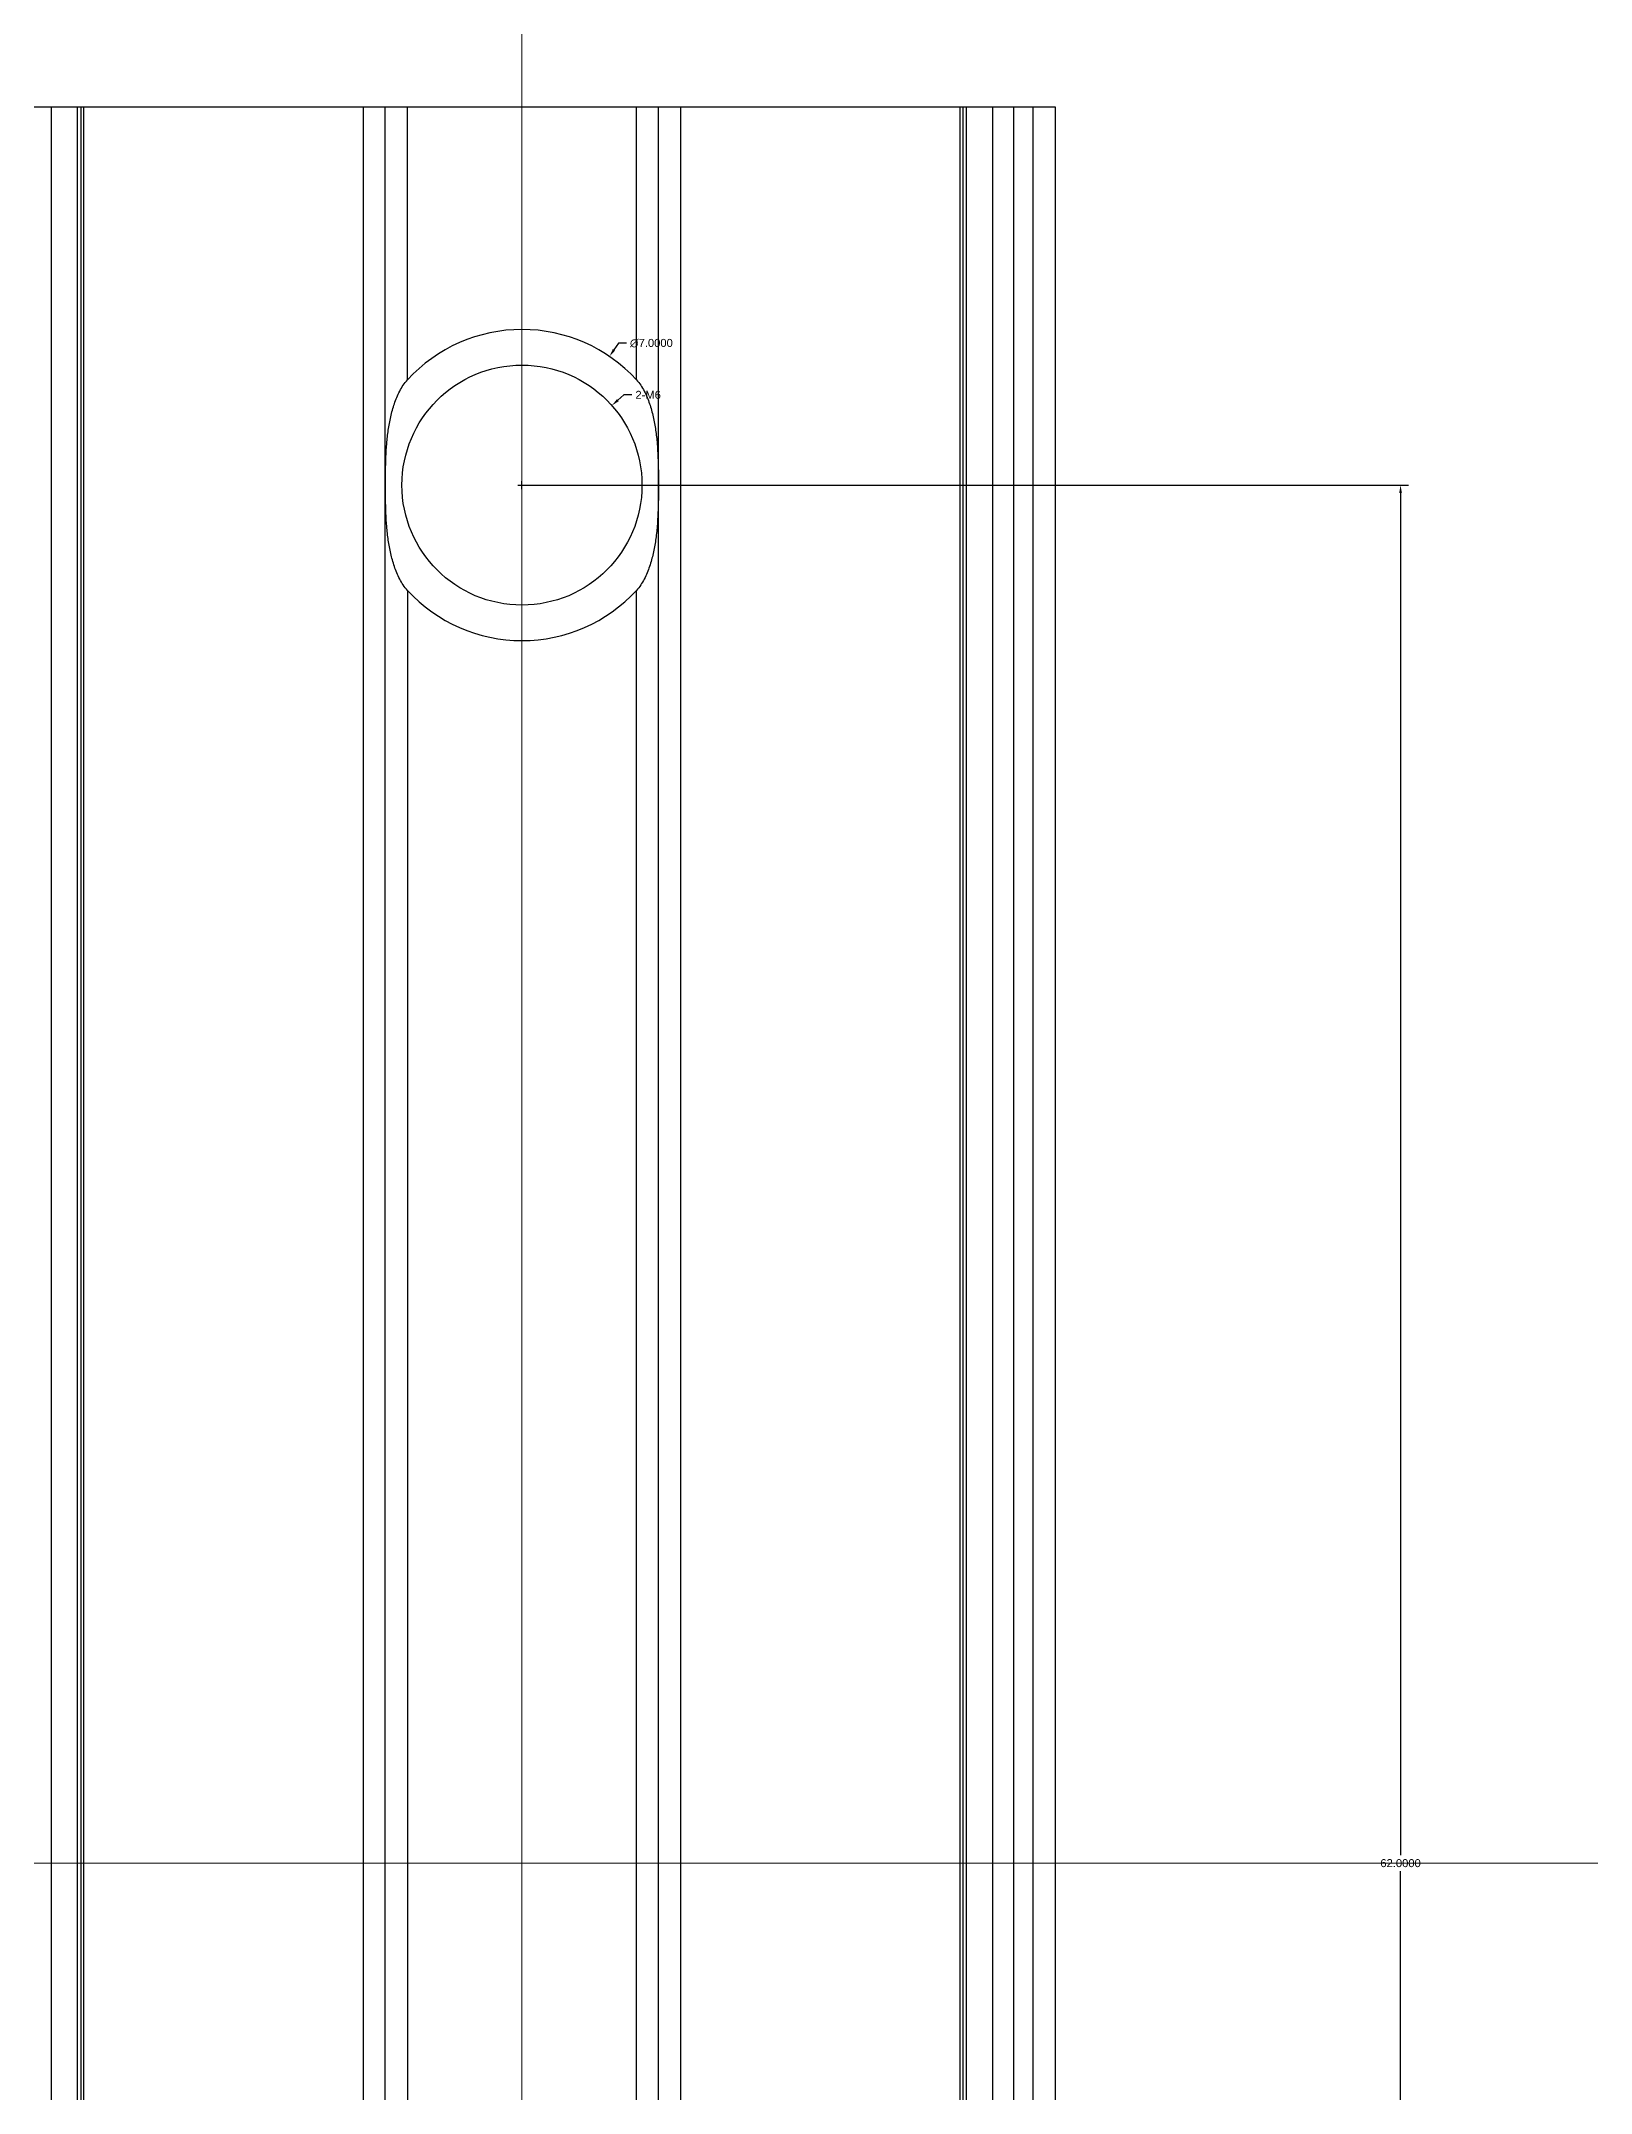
# Model space of a CAD drawing. Header units: millimetres. Extents: x 1927 to 14264, y 1863 to 5555.
# Drawn here: x 7393.43 to 7428.3, y 2033.96 to 2080.12 of the extents above; entities that cross this region are included whole.
import ezdxf

# ---------------------------------------------------------------- set-up
doc = ezdxf.new("R2010")
doc.units = ezdxf.units.MM
doc.styles.get("Standard").update_dxf_attribs({"font": 'arial.ttf'})
doc.dimstyles.get("Standard").update_dxf_attribs({"dimtxt": 0.18, "dimasz": 0.18, "dimexe": 0.18, "dimexo": 0.0625, "dimgap": 0.09, "dimtad": 0, "dimtih": 1, "dimtoh": 1, "dimdec": 4, "dimzin": 0, "dimdsep": 46, "dimtxsty": 'Standard', "dimcen": 0.09, "dimadec": 0, "dimazin": 0, "dimtfac": 1, "dimtdec": 4, "dimtofl": 0, "dimtmove": 0, "dimatfit": 3, "dimfxl": 1, "dimtolj": 1, "dimtzin": 0, "dimarcsym": 0})

# ---------------------------------------------------------------- blocks, each defined once
blk = doc.blocks.new('*D356')
at = {"color": 0, "lineweight": -2, "transparency": 16777216}
for p, q in [((7406.54, 2072.156), (7406.405, 2072.036)), ((7406.72, 2072.156), (7406.54, 2072.156)), ((7404.249, 2070.037), (7404.249, 2070.217)), ((7404.159, 2070.127), (7404.339, 2070.127))]:
    blk.add_line(p, q, dxfattribs=at)
at = {"color": 0, "transparency": 16777216}
blk.add_solid([(7406.385, 2072.059), (7406.425, 2072.014), (7406.27, 2071.917)], dxfattribs=at)
at = {"layer": 'Defpoints', "color": 0, "transparency": 16777216}
for p in [(7406.27, 2071.917), (7402.227, 2068.337)]:
    blk.add_point(p, dxfattribs=at)
at = {"color": 0, "lineweight": 5, "transparency": 16777216, "insert": (7407.087, 2072.156), "char_height": 0.18, "attachment_point": 5}
blk.add_mtext('\\A1;2-M6', dxfattribs=at)
blk = doc.blocks.new('*D358')
at = {"color": 0, "lineweight": -2, "transparency": 16777216}
for p, q in [((7404.311, 2070.127), (7424.193, 2070.127)), ((7424.013, 2069.947), (7424.013, 2039.309)), ((7424.013, 2008.307), (7424.013, 2038.945)), ((7404.311, 2008.127), (7424.193, 2008.127))]:
    blk.add_line(p, q, dxfattribs=at)
at = {"color": 0, "transparency": 16777216}
for points in [[(7423.983, 2069.947), (7424.043, 2069.947), (7424.013, 2070.127)], [(7423.983, 2008.307), (7424.043, 2008.307), (7424.013, 2008.127)]]:
    blk.add_solid(points, dxfattribs=at)
at = {"layer": 'Defpoints', "color": 0, "transparency": 16777216}
for p in [(7404.249, 2070.127), (7424.013, 2070.127), (7404.249, 2008.127)]:
    blk.add_point(p, dxfattribs=at)
at = {"color": 0, "lineweight": 5, "transparency": 16777216, "insert": (7424.013, 2039.127), "char_height": 0.18, "attachment_point": 5}
blk.add_mtext('\\A1;62.0000', dxfattribs=at)
blk = doc.blocks.new('*D425')
at = {"color": 0, "lineweight": -2, "transparency": 16777216}
for p, q in [((7406.419, 2073.319), (7406.318, 2073.17)), ((7406.599, 2073.319), (7406.419, 2073.319)), ((7404.249, 2070.037), (7404.249, 2070.217)), ((7404.159, 2070.127), (7404.339, 2070.127))]:
    blk.add_line(p, q, dxfattribs=at)
at = {"color": 0, "transparency": 16777216}
blk.add_solid([(7406.293, 2073.187), (7406.343, 2073.153), (7406.217, 2073.021)], dxfattribs=at)
at = {"layer": 'Defpoints', "color": 0, "transparency": 16777216}
for p in [(7406.217, 2073.021), (7402.28, 2067.233)]:
    blk.add_point(p, dxfattribs=at)
at = {"color": 0, "lineweight": 5, "transparency": 16777216, "insert": (7407.16, 2073.319), "char_height": 0.18, "attachment_point": 5}
blk.add_mtext('\\A1;∅7.0000', dxfattribs=at)

msp = doc.modelspace()

# ---------------------------------------------------------------- linework, layer by layer
at = {"color": 1, "lineweight": 5}
for p, q in [((7404.24855, 1949.78677), (7404.24855, 2089.11288)), ((7308.20956, 2039.12717), (7474.02819, 2039.12717))]:
    msp.add_line(p, q, dxfattribs=at)
at = {"color": 7, "linetype": 'Continuous'}
for p, q in [((7416.24855, 2078.62717), (7369.24855, 2078.62717)), ((7393.66574, 1999.62717), (7393.66574, 2078.62717)), ((7394.24855, 1999.62717), (7394.24855, 2078.62717)), ((7394.32855, 2078.62717), (7394.32855, 1999.62717)), ((7394.39036, 1999.62717), (7394.39036, 2078.62717)), ((7400.67355, 2078.62717), (7400.67355, 1999.62717)), ((7401.17355, 1999.62717), (7401.17355, 2078.62717)), ((7401.67355, 2072.49769), (7401.67355, 2078.62717)), ((7406.82355, 2072.49769), (7406.82355, 2078.62717)), ((7407.32355, 1999.62717), (7407.32355, 2078.62717)), ((7407.82355, 1999.62717), (7407.82355, 2078.62717)), ((7414.10674, 1999.62717), (7414.10674, 2078.62717)), ((7414.16855, 2078.62717), (7414.16855, 1999.62717)), ((7414.24855, 1999.62717), (7414.24855, 2078.62717)), ((7414.83136, 2078.62717), (7414.83136, 1999.62717)), ((7415.30329, 2078.62717), (7415.30329, 1999.62717)), ((7415.74855, 1999.62717), (7415.74855, 2078.62717)), ((7416.24855, 1999.62717), (7416.24855, 2078.62717)), ((7401.67355, 2067.75665), (7401.67355, 2010.49769)), ((7406.82355, 2010.49769), (7406.82355, 2067.75665))]:
    msp.add_line(p, q, dxfattribs=at)
msp.add_circle((7404.24855, 2070.12717), 2.7, dxfattribs=at)
for start, end in [(42.632393, 137.367607), (222.632393, 317.367607)]:
    msp.add_arc((7404.24855, 2070.12717), 3.5, start, end, dxfattribs=at)
for points, knots in [([(7401.17848, 2070.12725), (7401.17848, 2070.23182), (7401.17968, 2070.44026), (7401.18712, 2070.75149), (7401.2048, 2071.05976), (7401.23793, 2071.36449), (7401.29188, 2071.66501), (7401.35937, 2071.91057), (7401.43131, 2072.10162), (7401.49634, 2072.24169), (7401.57473, 2072.37616), (7401.63817, 2072.45926), (7401.67355, 2072.49769)], [0, 0, 0, 0, 0.12709195, 0.25331814, 0.37832241, 0.50226591, 0.62561863, 0.74905611, 0.81111149, 0.87355214, 0.93651169, 1, 1, 1, 1]), ([(7406.82355, 2072.49769), (7406.85893, 2072.45925), (7406.92237, 2072.37615), (7407.00077, 2072.24167), (7407.06579, 2072.10159), (7407.13774, 2071.91054), (7407.20522, 2071.66496), (7407.25917, 2071.36442), (7407.2923, 2071.05967), (7407.30998, 2070.75137), (7407.31742, 2070.44012), (7407.31861, 2070.23167), (7407.31861, 2070.12709)], [0, 0, 0, 0, 0.06348749, 0.12644658, 0.18888726, 0.2509424, 0.37437958, 0.49773224, 0.6216759, 0.74668054, 0.87290749, 1, 1, 1, 1]), ([(7401.67355, 2067.75665), (7401.63816, 2067.79508), (7401.57471, 2067.8782), (7401.4963, 2068.01269), (7401.43128, 2068.15279), (7401.35934, 2068.34384), (7401.29186, 2068.58941), (7401.23792, 2068.88995), (7401.20479, 2069.19468), (7401.18712, 2069.50297), (7401.17967, 2069.81422), (7401.17848, 2070.02267), (7401.17848, 2070.12725)], [0, 0, 0, 0, 0.06349498, 0.12646854, 0.18890521, 0.25096342, 0.37439636, 0.49774437, 0.62168271, 0.7466819, 0.87290952, 1, 1, 1, 1]), ([(7407.31861, 2070.12709), (7407.31861, 2070.02251), (7407.31742, 2069.81408), (7407.30997, 2069.50285), (7407.29229, 2069.19457), (7407.25916, 2068.88984), (7407.20521, 2068.58932), (7407.13773, 2068.34376), (7407.06578, 2068.15272), (7407.00076, 2068.01264), (7406.92237, 2067.87817), (7406.85893, 2067.79508), (7406.82355, 2067.75665)], [0, 0, 0, 0, 0.12709236, 0.25331895, 0.37832331, 0.50226686, 0.6256196, 0.74905691, 0.81111214, 0.87355284, 0.93651209, 1, 1, 1, 1])]:
    msp.add_open_spline(points, degree=3, knots=knots, dxfattribs=at)

# ---------------------------------------------------------------- dimensions: what is measured, and where the dimension line sits
at = {"lineweight": 5}
dim = msp.add_diameter_dim_2p(p1=(7402.28037, 2067.23298), p2=(7406.21672, 2073.02135), dimstyle='Standard', dxfattribs=at)
dim.commit()
dim.dimension.update_dxf_attribs({"geometry": '*D425', "text_midpoint": (7407.1604, 2073.31904)})
dim = msp.add_diameter_dim_2p(p1=(7402.22706, 2068.33731), p2=(7406.27004, 2071.91702), text='2-M6', dimstyle='Standard', dxfattribs=at)
dim.commit()
dim.dimension.update_dxf_attribs({"geometry": '*D356', "text_midpoint": (7407.08657, 2072.15567)})
dim = msp.add_linear_dim(base=(7424.01301, 2070.12717), p1=(7404.24855, 2008.12717), p2=(7404.24855, 2070.12717), angle=90, dimstyle='Standard', dxfattribs=at)
dim.commit()
dim.dimension.update_dxf_attribs({"geometry": '*D358', "text_midpoint": (7424.01301, 2039.12717), "dimtype": 160})

doc.saveas('drawing.dxf')
